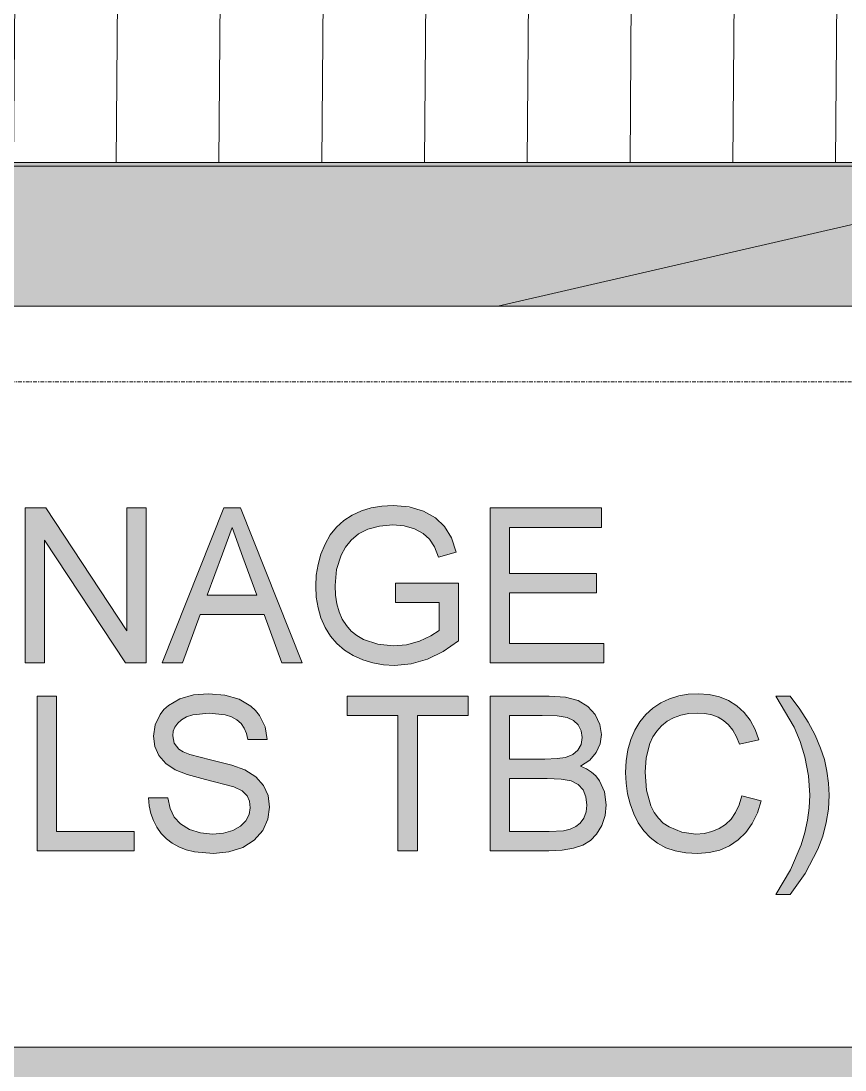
# Model space of a CAD drawing. Header units: millimetres. Extents: x -2361666 to -2009843, y -375 to 29863.
# Drawn here: x -2030785 to -2028114, y 12969 to 16370 of the extents above; entities that cross this region are included whole.
import ezdxf

# ---------------------------------------------------------------- set-up
doc = ezdxf.new("R2010")
doc.units = ezdxf.units.MM
doc.linetypes.add('AEC_Center', pattern=[24, 12, -4, 4, -4])
for name, color, linetype, lineweight in [('A-FLOR-LEVL', 51, 'Continuous', 5), ('A-GENM', 13, 'Continuous', 5), ('A-ROOF', 132, 'Continuous', 5), ('A-ROOF-PATT', 132, 'Continuous', 5)]:
    doc.layers.add(name, color=color, linetype=linetype, lineweight=lineweight)

# ---------------------------------------------------------------- blocks, each defined once
blk = doc.blocks.new('Generic Models 20 - Generic Models 13-2246191-SOUTH EAST - PART C')
at = {"layer": 'A-GENM'}
h = blk.add_hatch(color=256, dxfattribs=at)
h.paths.add_polyline_path([(-1611593.3, 8017.1), (-1611352.9, 8017.1), (-1586694.6, 13715.8), (-1586692.4, 14656.4), (-1611588.5, 8018.4)])
h.paths.add_polyline_path([(-1644324.2, 8023.4), (-1644124.1, 8028), (-1645369, 15899.9), (-1646118.1, 15899.9), (-1644325.2, 8028)])
h.paths.add_polyline_path([(-1583733.6, 15445.3), (-1579211, 15445.3), (-1577243.4, 15900), (-1582028.1, 15900), (-1583260.4, 15571.5)])
blk.add_hatch(color=256, dxfattribs=at).paths.add_polyline_path([(-1610014.9, 8017.1), (-1575484.3, 12600), (-1574561.7, 15902.2), (-1577236.5, 15901.6), (-1579211, 15445.3), (-1576690.6, 15445.3), (-1576696.1, 13042.4), (-1586696.1, 13042.4), (-1586696.1, 13715.4), (-1611352.9, 8017.1)])
for p, q in [((-1577243.4, 15900), (-1582028.1, 15900)), ((-1577236.5, 15901.6), (-1579211, 15445.3)), ((-1579211, 15445.3), (-1577243.4, 15900)), ((-1576690.6, 15445.3), (-1586690.6, 15445.3)), ((-1586696.1, 13042.4), (-1576696.1, 13042.4))]:
    blk.add_line(p, q, dxfattribs=at)

msp = doc.modelspace()

# ---------------------------------------------------------------- hatches: boundary and pattern name
at = {"layer": 'A-GENM'}
for points in [[(-2029574, 14281), (-2029520.1, 14286), (-2029467.5, 14300.9), (-2029416.4, 14325.6), (-2029366.8, 14360.1), (-2029366.8, 14547.9), (-2029570.8, 14547.9), (-2029570.8, 14485.1), (-2029429.6, 14485.1), (-2029429.6, 14394.3), (-2029467.5, 14371.5), (-2029500.2, 14357.9), (-2029539.2, 14347.5), (-2029579.1, 14343.8), (-2029628.3, 14349.2), (-2029677.1, 14366.6), (-2029696, 14377.3), (-2029714.5, 14392.3), (-2029730.3, 14410.1), (-2029743.4, 14430.7), (-2029753.8, 14454.1), (-2029762.1, 14486.6), (-2029765.6, 14508.8), (-2029766.3, 14547.9), (-2029762.1, 14591.3), (-2029747.4, 14638.7), (-2029733.6, 14664), (-2029711.3, 14690.3), (-2029691.1, 14707), (-2029660.4, 14722.7), (-2029623.4, 14732.8), (-2029570.8, 14735.4), (-2029539.2, 14732), (-2029509.5, 14723.7), (-2029480.8, 14708.6), (-2029460.5, 14690.2), (-2029444.8, 14665.2), (-2029431.9, 14632.1), (-2029374, 14648.4), (-2029390, 14694.8), (-2029412, 14731.5), (-2029441.7, 14759.8), (-2029480.8, 14781.2), (-2029539.2, 14795.6), (-2029580, 14799), (-2029623.4, 14795.7), (-2029660.4, 14788), (-2029681.5, 14781.7), (-2029715.1, 14765.7), (-2029747.4, 14742.5), (-2029762.1, 14729.1), (-2029782.3, 14703.8), (-2029803.4, 14664), (-2029812.6, 14641.8), (-2029825, 14591.3), (-2029827.9, 14573.6), (-2029829.8, 14537.6), (-2029825.1, 14485.1), (-2029822.2, 14467.3), (-2029812.6, 14434.8), (-2029799.1, 14404), (-2029781.9, 14375.9), (-2029761, 14351.3), (-2029730.3, 14326.4), (-2029696, 14307.2), (-2029677.1, 14298.8), (-2029628.3, 14286.1), (-2029610.1, 14283), (-2029579.1, 14281.3)], [(-2030379.2, 14288.9), (-2030379.2, 14791.2), (-2030442, 14791.2), (-2030442, 14393.2), (-2030704.4, 14791.2), (-2030771.6, 14791.2), (-2030771.6, 14288.9), (-2030708.8, 14288.9), (-2030708.8, 14686.9), (-2030446.4, 14288.9), (-2030442, 14288.9)], [(-2029122.7, 14288.9), (-2028895.9, 14288.9), (-2028895.9, 14351.7), (-2029202, 14351.7), (-2029202, 14516.5), (-2028919.5, 14516.5), (-2028919.5, 14579.3), (-2029202, 14579.3), (-2029202, 14728.4), (-2028903.8, 14728.4), (-2028903.8, 14791.2), (-2029264.8, 14791.2), (-2029264.8, 14288.9), (-2029202, 14288.9)], [(-2030161.2, 13671.2), (-2030111.1, 13676.1), (-2030066.2, 13690.7), (-2030028.9, 13714.2), (-2030001.5, 13745.5), (-2029984.6, 13781.9), (-2029979, 13820.6), (-2029986.8, 13865.2), (-2029998.5, 13891.6), (-2030023.5, 13919.8), (-2030068, 13945.6), (-2030101.2, 13957.2), (-2030237.5, 13991.8), (-2030259.1, 14000.5), (-2030272.9, 14009.1), (-2030287.9, 14028.5), (-2030292.9, 14052.7), (-2030287.9, 14075.7), (-2030285.8, 14081), (-2030277, 14093.4), (-2030264.7, 14104.8), (-2030248.5, 14114.2), (-2030228.1, 14121), (-2030174.8, 14126.4), (-2030122.7, 14120.9), (-2030102.1, 14114.1), (-2030085.1, 14104.5), (-2030071.6, 14092.3), (-2030061.1, 14077.5), (-2030052, 14051.7), (-2030049.6, 14040), (-2029986.8, 14040), (-2029997.1, 14088.3), (-2030011.7, 14118.6), (-2030024.5, 14134.9), (-2030039.8, 14149.1), (-2030085.1, 14173.3), (-2030127.2, 14184.9), (-2030181, 14188.8), (-2030228.1, 14184.3), (-2030270.3, 14172), (-2030307.1, 14150.9), (-2030327.7, 14129.8), (-2030333.9, 14121.9), (-2030350.2, 14087.6), (-2030355.7, 14050.8), (-2030351.3, 14017.9), (-2030338.1, 13988.4), (-2030315.9, 13962.8), (-2030284.7, 13941.7), (-2030246.3, 13926.6), (-2030094.8, 13886.7), (-2030068, 13873.7), (-2030052.2, 13858.2), (-2030044.3, 13839.5), (-2030041.7, 13819.1), (-2030045.2, 13797.5), (-2030055.7, 13776.9), (-2030073.2, 13759), (-2030098, 13745.4), (-2030128.7, 13736.8), (-2030163.6, 13733.9), (-2030203.4, 13737.7), (-2030238.9, 13749.1), (-2030268, 13766.6), (-2030288.3, 13788.8), (-2030301.4, 13816.8), (-2030308.6, 13851.7), (-2030371.4, 13851.7), (-2030367.3, 13816.8), (-2030363.9, 13801), (-2030349.9, 13766.6), (-2030344.3, 13755.8), (-2030330.2, 13735.9), (-2030313.6, 13718.7), (-2030294.7, 13704.1), (-2030273.3, 13692.3), (-2030238.9, 13680.4), (-2030222.7, 13676.4)], [(-2028591.7, 13671.2), (-2028554.3, 13673.9), (-2028519.9, 13682.1), (-2028488.6, 13695.7), (-2028460.2, 13714.8), (-2028435.4, 13739), (-2028414.7, 13768.2), (-2028393.6, 13816.7), (-2028385.8, 13841.4), (-2028448.6, 13857.6), (-2028457.1, 13828.8), (-2028468.9, 13803.8), (-2028483.8, 13782.6), (-2028501.8, 13765.1), (-2028522.6, 13751.5), (-2028557.2, 13739), (-2028570.6, 13735.9), (-2028597.9, 13733.9), (-2028642.9, 13739.7), (-2028684.6, 13756.8), (-2028706.1, 13772.5), (-2028719.3, 13785.5), (-2028732.8, 13804.3), (-2028743.5, 13825.9), (-2028757.8, 13876.1), (-2028762.5, 13934.1), (-2028757.8, 13984.3), (-2028743.5, 14034.1), (-2028735.2, 14051.7), (-2028724.6, 14068), (-2028706.1, 14087.5), (-2028691, 14099.5), (-2028670.1, 14111.3), (-2028646.7, 14119.6), (-2028620.9, 14124.7), (-2028590.3, 14126.2), (-2028554.4, 14122), (-2028546, 14120.3), (-2028525.9, 14112.7), (-2028507.9, 14102.1), (-2028492.1, 14088.2), (-2028478.2, 14070.7), (-2028466.3, 14049.6), (-2028456.4, 14024.9), (-2028393.6, 14039.9), (-2028405.6, 14073.4), (-2028421.4, 14102.9), (-2028441, 14128.5), (-2028464.6, 14150), (-2028492.1, 14167.3), (-2028530.2, 14181.3), (-2028554.4, 14186.7), (-2028590.3, 14189.1), (-2028622.6, 14187.3), (-2028670.1, 14176.3), (-2028691, 14168.3), (-2028724.6, 14150), (-2028736.8, 14142), (-2028759.5, 14121.7), (-2028779.1, 14097.8), (-2028795.5, 14070.4), (-2028812.1, 14027.4), (-2028817.8, 14007.2), (-2028823.6, 13967.5), (-2028825.3, 13934), (-2028820.4, 13876.1), (-2028818.7, 13864.5), (-2028808.5, 13825.9), (-2028799, 13799.7), (-2028784.3, 13770.3), (-2028766.7, 13744.5), (-2028743.5, 13720.6), (-2028722.3, 13704.2), (-2028695.3, 13689.7), (-2028664.5, 13679.4), (-2028630, 13673.2), (-2028597.9, 13671.5)], [(-2030418.4, 13679), (-2030418.4, 13741.8), (-2030669.6, 13741.8), (-2030669.6, 14181.3), (-2030732.4, 14181.3), (-2030732.4, 13679), (-2030669.6, 13679)], [(-2029500.2, 13679), (-2029500.2, 14118.5), (-2029335.4, 14118.5), (-2029335.4, 14181.3), (-2029727.8, 14181.3), (-2029727.8, 14118.5), (-2029563, 14118.5), (-2029563, 13679)], [(-2028291.6, 13537.7), (-2028243.2, 13606), (-2028202.6, 13685), (-2028186.6, 13727.6), (-2028175.2, 13770.9), (-2028167.7, 13826.5), (-2028166, 13859.9), (-2028170.8, 13922.2), (-2028172.8, 13937.9), (-2028184.2, 13984.4), (-2028202.6, 14034.5), (-2028211.4, 14054.9), (-2028244.6, 14114.2), (-2028260.5, 14139.2), (-2028291.6, 14181.3), (-2028338.7, 14181.3), (-2028279.6, 14080.9), (-2028256.3, 14022.6), (-2028243.2, 13976.7), (-2028232.8, 13922.2), (-2028228.8, 13859.5), (-2028232.8, 13801.8), (-2028235.7, 13779), (-2028244.6, 13737.6), (-2028260.5, 13688.6), (-2028291.6, 13616.5), (-2028338.7, 13537.7)]]:
    msp.add_hatch(color=256, dxfattribs=at).paths.add_polyline_path(points)
h = msp.add_hatch(color=256, dxfattribs=at)
h.paths.add_polyline_path([(-2029873.4, 14288.9), (-2030073.7, 14791.2), (-2030127.2, 14791.2), (-2030327.7, 14288.9), (-2030261.5, 14288.9), (-2030204.1, 14445.8), (-2029997.1, 14445.8), (-2029939.7, 14288.9)])
h.paths.add_polyline_path([(-2030020, 14508.6), (-2030181, 14508.6), (-2030100.6, 14728.3), (-2030065.4, 14632.1)])
h = msp.add_hatch(color=256, dxfattribs=at)
h.paths.add_polyline_path([(-2029122.7, 13679), (-2029030.6, 13681.2), (-2028987.2, 13690.1), (-2028961.1, 13700.1), (-2028939.4, 13713.2), (-2028919.4, 13733.6), (-2028902.8, 13761.2), (-2028891.8, 13793.7), (-2028888.1, 13828.7), (-2028893.5, 13870.8), (-2028909.7, 13906.9), (-2028921.7, 13922.2), (-2028936, 13935.1), (-2028962.9, 13950), (-2028969.9, 13954.8), (-2028941.8, 13973.3), (-2028920.6, 13998.1), (-2028908, 14026.6), (-2028903.8, 14056.8), (-2028908.8, 14089.7), (-2028923.8, 14121.1), (-2028947.7, 14147.8), (-2028979.2, 14166.5), (-2029020.4, 14177.6), (-2029073.1, 14181.3), (-2029264.8, 14181.3), (-2029264.8, 13679), (-2029202, 13679)])
h.paths.add_polyline_path([(-2029122.7, 13741.8), (-2029202, 13741.8), (-2029202, 13914.5), (-2029034.6, 13912.4), (-2029001.8, 13906.1), (-2028978.6, 13894.6), (-2028962.9, 13876.9), (-2028953.8, 13854.4), (-2028950.8, 13828.1), (-2028953.8, 13804.4), (-2028961.1, 13785.8), (-2028972.7, 13769.7), (-2028987.2, 13757.9), (-2029005, 13749.7), (-2029026.6, 13744.2), (-2029074.6, 13741.8)])
h.paths.add_polyline_path([(-2029087.3, 13977.2), (-2029202, 13977.2), (-2029202, 14118.5), (-2029047.3, 14116.9), (-2029015.3, 14111.9), (-2028994.5, 14102.6), (-2028979.2, 14087.7), (-2028969.7, 14068.7), (-2028966.5, 14046.8), (-2028971.6, 14021.3), (-2028980.1, 14005.9), (-2029001.8, 13990), (-2029020.4, 13982.6), (-2029047.2, 13978.6), (-2029079.4, 13977.5)])
at = {"layer": 'A-ROOF'}
msp.add_hatch(color=256, dxfattribs=at).paths.add_polyline_path([(-2027271.6, 15900), (-2027264.7, 15901.6), (-2025015.9, 15903.1), (-2025010.5, 15904.7), (-2024704.7, 15902.2), (-2024704.7, 15911.6), (-2115596.4, 15911.6), (-2115596.4, 15908.7), (-2115295.8, 15911), (-2115279.9, 15900), (-2027646.3, 15900)])
at = {"layer": 'A-ROOF-PATT'}
h = msp.add_hatch(dxfattribs=at)
h.set_pattern_fill('FP_267', color=256, style=0, pattern_type=2)
h.set_pattern_definition([(89.546, (-884715.93, -373755.56), (-332.99944, 0.00159), [])])
h.paths.add_polyline_path([(-2073281.3, 15911.6), (-2024704.7, 15911.6), (-2023744.4, 17621.6), (-2115706, 17618.8), (-2115706, 15911.6), (-2074114.4, 15911.6)])
h.paths.add_polyline_path([(-2046054, 16852.1), (-2046030.6, 16853.7), (-2046030.6, 16918.6), (-2046054, 16918.6)])
h.paths.add_polyline_path([(-2057509.2, 16852.1), (-2057485.8, 16853.7), (-2057485.8, 16918.6), (-2057509.2, 16918.6)])
h.paths.add_polyline_path([(-2080419.6, 16852.1), (-2080396.2, 16853.7), (-2080396.2, 16918.6), (-2080419.6, 16918.6)])
h.paths.add_polyline_path([(-2086147.2, 16852.1), (-2086123.8, 16853.7), (-2086123.8, 16918.6), (-2086147.2, 16918.6)])
h.paths.add_polyline_path([(-2091874.8, 16852.1), (-2091851.4, 16853.7), (-2091851.4, 16918.6), (-2091874.8, 16918.6)])
h.paths.add_polyline_path([(-2097602.4, 16852.1), (-2097579, 16853.7), (-2097579, 16918.6), (-2097602.4, 16918.6)])
h.paths.add_polyline_path([(-2113863.5, 16911.7), (-2113853.3, 16912.9), (-2113858.8, 16912)])
h.paths.add_polyline_path([(-2113241.8, 16913.7), (-2113232, 16915), (-2113236.4, 16914.1)])
h.paths.add_polyline_path([(-2112887.2, 16915), (-2112877, 16916.1), (-2112882.6, 16915.3)])
h.paths.add_polyline_path([(-2033724.6, 16925.2), (-2033714.4, 16926.4), (-2033721.4, 16925.4)])
h.paths.add_polyline_path([(-2033102.9, 16923.1), (-2033093.2, 16924.3), (-2033098.7, 16923.4)])
h.paths.add_polyline_path([(-2032748.4, 16922), (-2032738.2, 16923.1), (-2032745.1, 16922.2)])
h.paths.add_polyline_path([(-2028868, 16918), (-2028859, 16909.6), (-2028860.6, 16907.4), (-2028860.6, 16905.1), (-2028855.3, 16903.9), (-2028855.3, 16903.1), (-2028865.7, 16902.9), (-2028853.3, 16898.7), (-2028848.8, 16902.2), (-2028847.8, 16906), (-2028848.8, 16919.9), (-2028853.3, 16913.4), (-2028855.3, 16913.4), (-2028857.2, 16913.2), (-2028859.5, 16913.2), (-2028860.6, 16911.2), (-2028864.6, 16914.9)])
h.paths.add_polyline_path([(-2028531.7, 16597.6), (-2028531.9, 16778.1), (-2028661.9, 16778.1), (-2028661.9, 16781.1), (-2028793.8, 16781.1), (-2028793.8, 16778.1), (-2028822, 16778.1), (-2028822, 16781.1), (-2028953.9, 16781.1), (-2028953.9, 16778.1), (-2029083.9, 16778.1), (-2029083.7, 16851.9), (-2028872.8, 16854.1), (-2028872.8, 16903), (-2029155.5, 16903.2), (-2029155.5, 16904.2), (-2029205.4, 16903.6), (-2029276.8, 16903.8), (-2034472, 16918.7), (-2034472, 16918.6), (-2034495.4, 16918.6), (-2034500.8, 16902.5), (-2034502.6, 16886.6), (-2034500.8, 16870.8), (-2034495.4, 16852.1), (-2034452.4, 16852.1), (-2034454.1, 16832.7), (-2034618.4, 16834.7), (-2034618.2, 16852.1), (-2034575.4, 16853.7), (-2034570, 16870.8), (-2034568.1, 16886.6), (-2034570, 16902.5), (-2034575.4, 16918.6), (-2034605.4, 16919.9), (-2034605.4, 16921.1), (-2040199.6, 16919.9), (-2040199.6, 16918.6), (-2040223, 16918.6), (-2040228.4, 16902.5), (-2040230.2, 16886.6), (-2040228.4, 16870.8), (-2040223, 16852.1), (-2040180, 16852.1), (-2040181.7, 16832.7), (-2040346, 16834.7), (-2040345.8, 16852.1), (-2040303, 16853.7), (-2040297.6, 16870.8), (-2040295.7, 16886.6), (-2040297.6, 16902.5), (-2040303, 16918.6), (-2040326.4, 16918.6), (-2040326.4, 16919.9), (-2045927.2, 16918.7), (-2045927.2, 16918.6), (-2045950.6, 16918.6), (-2045956, 16902.5), (-2045957.8, 16886.6), (-2045956, 16870.8), (-2045950.6, 16852.1), (-2045907.6, 16852.1), (-2045909.3, 16832.7), (-2046073.6, 16834.7), (-2046073.4, 16852.1), (-2046054, 16852.1), (-2046054, 16919.9), (-2051654.8, 16918.7), (-2051654.8, 16918.6), (-2051678.2, 16918.6), (-2051683.6, 16902.5), (-2051685.4, 16886.6), (-2051683.6, 16870.8), (-2051678.2, 16852.1), (-2051635.2, 16852.1), (-2051636.9, 16832.7), (-2051801.2, 16834.7), (-2051801, 16852.1), (-2051758.2, 16853.7), (-2051752.8, 16870.8), (-2051750.9, 16886.6), (-2051752.8, 16902.5), (-2051758.2, 16918.6), (-2051788.2, 16919.9), (-2051788.2, 16921.1), (-2057382.4, 16919.9), (-2057382.4, 16918.6), (-2057405.8, 16918.6), (-2057411.2, 16902.5), (-2057413, 16886.6), (-2057411.2, 16870.8), (-2057405.8, 16852.1), (-2057362.8, 16852.1), (-2057364.5, 16832.7), (-2057528.8, 16834.7), (-2057528.6, 16852.1), (-2057509.2, 16852.1), (-2057509.2, 16919.9), (-2063133.4, 16918.6), (-2063138.8, 16902.5), (-2063140.6, 16886.6), (-2063138.8, 16870.8), (-2063133.4, 16852.1), (-2063090.4, 16852.1), (-2063092.1, 16832.7), (-2063256.4, 16834.7), (-2063256.2, 16852.1), (-2063213.4, 16853.7), (-2063208, 16870.8), (-2063206.1, 16886.6), (-2063208, 16902.5), (-2063213.4, 16918.6), (-2063236.8, 16918.6), (-2063236.8, 16919.9), (-2068837.6, 16918.7), (-2068837.6, 16918.6), (-2068861, 16918.6), (-2068866.4, 16902.5), (-2068868.2, 16886.6), (-2068866.4, 16870.8), (-2068861, 16852.1), (-2068818, 16852.1), (-2068819.7, 16832.7), (-2068984, 16834.7), (-2068983.8, 16852.1), (-2068941, 16853.7), (-2068941, 16918.6), (-2068971, 16919.9), (-2068971, 16921.1), (-2074565.2, 16919.9), (-2074565.2, 16918.6), (-2074588.6, 16918.6), (-2074594, 16902.5), (-2074595.8, 16886.6), (-2074594, 16870.8), (-2074588.6, 16852.1), (-2074545.6, 16852.1), (-2074547.3, 16832.7), (-2074711.6, 16834.7), (-2074711.4, 16852.1), (-2074668.6, 16853.7), (-2074663.2, 16870.8), (-2074661.3, 16886.6), (-2074663.2, 16902.5), (-2074668.6, 16918.6), (-2074698.6, 16919.9), (-2074698.6, 16921.1), (-2080292.8, 16919.9), (-2080292.8, 16918.6), (-2080316.2, 16918.6), (-2080321.6, 16902.5), (-2080323.4, 16886.6), (-2080321.6, 16870.8), (-2080316.2, 16852.1), (-2080273.2, 16852.1), (-2080274.9, 16832.7), (-2080439.2, 16834.7), (-2080439, 16852.1), (-2080419.6, 16852.1), (-2080419.6, 16919.9), (-2086043.8, 16918.6), (-2086049.2, 16902.5), (-2086051, 16886.6), (-2086049.2, 16870.8), (-2086043.8, 16852.1), (-2086000.8, 16852.1), (-2086002.5, 16832.7), (-2086166.8, 16834.7), (-2086166.6, 16852.1), (-2086147.2, 16852.1), (-2086147.2, 16919.9), (-2091748, 16918.7), (-2091748, 16918.6), (-2091771.4, 16918.6), (-2091776.8, 16902.5), (-2091778.6, 16886.6), (-2091776.8, 16870.8), (-2091771.4, 16852.1), (-2091728.4, 16852.1), (-2091730.1, 16832.7), (-2091894.3, 16834.7), (-2091894.2, 16852.1), (-2091874.8, 16852.1), (-2091874.8, 16919.9), (-2097499, 16918.6), (-2097504.4, 16902.5), (-2097506.2, 16886.6), (-2097504.4, 16870.8), (-2097499, 16852.1), (-2097456, 16852.1), (-2097457.7, 16832.7), (-2097621.9, 16834.7), (-2097621.8, 16852.1), (-2097602.4, 16852.1), (-2097602.4, 16919.9), (-2103203.2, 16918.7), (-2103203.2, 16918.6), (-2103226.6, 16918.6), (-2103232, 16902.5), (-2103233.8, 16886.6), (-2103232, 16870.8), (-2103226.6, 16852.1), (-2103183.6, 16852.1), (-2103185.3, 16832.7), (-2103349.5, 16834.7), (-2103349.4, 16852.1), (-2103306.6, 16853.7), (-2103306.6, 16918.6), (-2103336.6, 16919.9), (-2103336.6, 16921.1), (-2108930.8, 16919.9), (-2108930.8, 16918.6), (-2108954.2, 16918.6), (-2108959.6, 16902.5), (-2108961.4, 16886.6), (-2108959.6, 16870.8), (-2108954.2, 16852.1), (-2108911.2, 16852.1), (-2108912.9, 16832.7), (-2109077.1, 16834.7), (-2109077, 16852.1), (-2109034.2, 16853.7), (-2109028.8, 16870.8), (-2109026.9, 16886.6), (-2109028.8, 16902.5), (-2109034.2, 16918.6), (-2109064.2, 16919.9), (-2109064.2, 16921), (-2109227.1, 16920.5), (-2109349.2, 16920.4), (-2109415.7, 16919.9), (-2114656.8, 16899.5), (-2114654.9, 16851.9), (-2114445.7, 16851.9), (-2114445.9, 16778.1), (-2114575.9, 16778.1), (-2114575.9, 16781.1), (-2114707.8, 16781.1), (-2114707.8, 16778.1), (-2114736, 16778.1), (-2114736, 16781.1), (-2114867.9, 16781.1), (-2114867.9, 16778.1), (-2114997.9, 16778.1), (-2114997.7, 16851.9), (-2114786.8, 16854.1), (-2114786.8, 16859.8), (-2114776.9, 16875.9), (-2114681.9, 16922.1), (-2114680.8, 16902.2), (-2114676.2, 16898.7), (-2114670.5, 16899.5), (-2114664.6, 16904), (-2114674.3, 16906.9), (-2114674.3, 16908.7), (-2114667, 16910.7), (-2114661.6, 16918), (-2114656.3, 16910.2), (-2114629.9, 16910), (-2114596.6, 16909.9), (-2114491.1, 16910), (-2114408, 16910.8), (-2114282.9, 16910), (-2110756.4, 16923.2), (-2110737.9, 16923.3), (-2109057.6, 16930.3), (-2109057.6, 16931.6), (-2108995.2, 16931.6), (-2108995.2, 16931.6), (-2108924.2, 16931.6), (-2108924.2, 16929.1), (-2103330, 16930.3), (-2103330, 16931.6), (-2103196.6, 16931.6), (-2103196.6, 16929.1), (-2097609, 16929.1), (-2097609, 16930.3), (-2097475.6, 16931.6), (-2097475.6, 16930.3), (-2091874.8, 16930.3), (-2091874.8, 16931.6), (-2091741.4, 16931.6), (-2091741.4, 16929.1), (-2086147.2, 16930.3), (-2086147.2, 16931.6), (-2086020.4, 16931.6), (-2086020.4, 16930.3), (-2086013.8, 16930.3), (-2086013.8, 16929.1), (-2080419.6, 16930.3), (-2080419.6, 16931.6), (-2080292.8, 16931.6), (-2080292.8, 16930.3), (-2080286.2, 16930.3), (-2080286.2, 16929.1), (-2074692, 16930.3), (-2074692, 16931.6), (-2074558.6, 16931.6), (-2074558.6, 16929.1), (-2068971, 16929.1), (-2068971, 16930.3), (-2068964.4, 16930.3), (-2068964.4, 16931.6), (-2068837.6, 16931.6), (-2068837.6, 16930.3), (-2068831, 16930.3), (-2068831, 16929.1), (-2063236.8, 16930.3), (-2063236.8, 16931.6), (-2063110, 16931.6), (-2063110, 16930.3), (-2063103.4, 16930.3), (-2063103.4, 16929.1), (-2057509.2, 16930.3), (-2057509.2, 16931.6), (-2057382.4, 16931.6), (-2057382.4, 16930.3), (-2051788.2, 16929.1), (-2051788.2, 16930.3), (-2051781.6, 16930.3), (-2051781.6, 16931.6), (-2051648.2, 16930.3), (-2051648.2, 16929.1), (-2046060.6, 16929.1), (-2046060.6, 16930.3), (-2046054, 16930.3), (-2046054, 16931.6), (-2045920.6, 16930.3), (-2045920.6, 16929.1), (-2040326.4, 16930.3), (-2040326.4, 16931.6), (-2040199.6, 16931.6), (-2040199.6, 16930.3), (-2040193, 16930.3), (-2040193, 16929.1), (-2034598.8, 16930.3), (-2034598.8, 16931.6), (-2034465.4, 16931.6), (-2034465.4, 16928.5), (-2034348.4, 16927.9), (-2034269.1, 16927.9), (-2034144, 16926.3), (-2030610.3, 16915.2), (-2030599.1, 16916), (-2028872.2, 16910.3), (-2028868, 16918), (-2028859, 16922.9), (-2028850, 16922.4), (-2028846.7, 16921.6), (-2028752.6, 16875.9), (-2028752.6, 16875.5), (-2028749.3, 16873.4), (-2028742.8, 16854.9), (-2028742.8, 16851.9), (-2028531.7, 16851.9), (-2028531.7, 16800.4)])
h.paths.add_polyline_path([(-2097394.1, 16597.6), (-2097394.1, 16779.9), (-2097444.1, 16779.9), (-2097444.8, 16785.6), (-2097455.2, 16834), (-2097455.1, 16851.4), (-2097441.6, 16802.3), (-2097416.9, 16803.5), (-2097417, 16804.9), (-2097408.9, 16804.5), (-2097400.9, 16804.5), (-2097400.8, 16802.1), (-2097393.9, 16799.4), (-2097394.1, 16782.9)])
h.paths.add_polyline_path([(-2057300.9, 16597.6), (-2057300.9, 16779.9), (-2057350.9, 16779.9), (-2057351.6, 16785.6), (-2057362, 16834), (-2057361.9, 16851.4), (-2057348.4, 16802.3), (-2057323.7, 16803.5), (-2057323.8, 16804.9), (-2057315.7, 16804.5), (-2057307.7, 16804.5), (-2057307.6, 16802.1), (-2057300.7, 16799.4), (-2057300.9, 16782.9)])
h.paths.add_polyline_path([(-2108849.2, 16597.6), (-2108849.2, 16779.9), (-2108899.2, 16779.9), (-2108900, 16785.6), (-2108910.4, 16834), (-2108910.3, 16851.4), (-2108896.8, 16802.3), (-2108872.1, 16803.5), (-2108872.2, 16804.9), (-2108864.1, 16804.5), (-2108856.1, 16804.5), (-2108856, 16802.1), (-2108849.1, 16799.4), (-2108849.2, 16782.9)])
h.paths.add_polyline_path([(-2085938.9, 16597.6), (-2085938.9, 16779.9), (-2085988.9, 16779.9), (-2085989.6, 16785.6), (-2086000, 16834), (-2085999.9, 16851.4), (-2085986.4, 16802.3), (-2085961.7, 16803.5), (-2085961.8, 16804.9), (-2085953.7, 16804.5), (-2085945.7, 16804.5), (-2085945.6, 16802.1), (-2085938.7, 16799.4), (-2085938.9, 16782.9)])
h.paths.add_polyline_path([(-2063028.5, 16597.6), (-2063028.5, 16779.9), (-2063078.5, 16779.9), (-2063079.2, 16785.6), (-2063089.6, 16834), (-2063089.5, 16851.4), (-2063074.8, 16802.3), (-2063051.3, 16803.5), (-2063051.4, 16804.9), (-2063043.3, 16804.5), (-2063035.3, 16804.5), (-2063035.2, 16802.1), (-2063028.3, 16799.4), (-2063028.5, 16782.9)])
h.paths.add_polyline_path([(-2034390.5, 16597.6), (-2034390.5, 16779.9), (-2034440.5, 16779.9), (-2034441.2, 16785.6), (-2034451.6, 16834), (-2034451.5, 16851.4), (-2034438, 16802.3), (-2034413.3, 16803.5), (-2034413.4, 16804.9), (-2034405.3, 16804.5), (-2034397.3, 16804.5), (-2034397.2, 16802.1), (-2034390.3, 16799.4), (-2034390.5, 16782.9)])
h.paths.add_polyline_path([(-2034665.3, 16803.4), (-2034665.3, 16802.3), (-2034659.4, 16802.3)])
h.paths.add_polyline_path([(-2034680.5, 16779.9), (-2034680.3, 16801.5), (-2034673.2, 16802.3), (-2034673.1, 16804.9), (-2034632.7, 16801.5), (-2034630.3, 16808.3), (-2034619.2, 16851.4), (-2034619.4, 16825.7), (-2034630.5, 16779.9)])
h.paths.add_polyline_path([(-2040162.3, 16779.9), (-2040168.1, 16779.9), (-2040168.8, 16785.6), (-2040179.2, 16834), (-2040179.1, 16851.4), (-2040165.6, 16802.3), (-2040140.9, 16803.5), (-2040141, 16804.9), (-2040132.9, 16804.5), (-2040124.9, 16804.5), (-2040124.8, 16802.1), (-2040117.9, 16799.4), (-2040118.1, 16779.9)])
h.paths.add_polyline_path([(-2040392.9, 16803.4), (-2040392.9, 16802.3), (-2040387, 16802.3)])
h.paths.add_polyline_path([(-2040358.1, 16779.9), (-2040408.1, 16779.9), (-2040407.9, 16801.5), (-2040400.8, 16802.3), (-2040400.7, 16804.9), (-2040360.3, 16801.5), (-2040357.9, 16808.3), (-2040346.8, 16851.4), (-2040347, 16825.7), (-2040358.1, 16782.9)])
h.paths.add_polyline_path([(-2045845.7, 16779.9), (-2045895.7, 16779.9), (-2045896.4, 16785.6), (-2045906.8, 16834), (-2045906.7, 16851.4), (-2045893.2, 16802.3), (-2045868.5, 16803.5), (-2045868.6, 16804.9), (-2045860.5, 16804.5), (-2045852.5, 16804.5), (-2045852.4, 16802.1), (-2045845.5, 16799.4), (-2045845.7, 16782.9)])
h.paths.add_polyline_path([(-2046120.5, 16803.4), (-2046120.5, 16802.3), (-2046114.6, 16802.3)])
h.paths.add_polyline_path([(-2046135.7, 16779.9), (-2046135.5, 16801.5), (-2046128.4, 16802.3), (-2046128.3, 16804.9), (-2046087.9, 16801.5), (-2046085.5, 16808.3), (-2046074.4, 16851.4), (-2046074.6, 16825.7), (-2046085.7, 16779.9)])
h.paths.add_polyline_path([(-2051848.1, 16803.4), (-2051848.1, 16802.3), (-2051842.2, 16802.3)])
h.paths.add_polyline_path([(-2051826.8, 16779.9), (-2051863.3, 16779.9), (-2051863.1, 16801.5), (-2051856, 16802.3), (-2051855.9, 16804.9), (-2051815.5, 16801.5), (-2051813.1, 16808.3), (-2051802, 16851.4), (-2051802.2, 16825.7), (-2051813.3, 16779.9)])
h.paths.add_polyline_path([(-2051573.3, 16779.9), (-2051623.3, 16779.9), (-2051624, 16785.6), (-2051634.4, 16834), (-2051634.3, 16851.4), (-2051620.8, 16802.3), (-2051596.1, 16803.5), (-2051596.2, 16804.9), (-2051588.1, 16804.5), (-2051580.1, 16804.5), (-2051580, 16802.1), (-2051573.1, 16799.4), (-2051573.3, 16782.9)])
h.paths.add_polyline_path([(-2057575.7, 16803.4), (-2057575.7, 16802.3), (-2057569.8, 16802.3)])
h.paths.add_polyline_path([(-2057590.9, 16779.9), (-2057590.7, 16801.5), (-2057583.6, 16802.3), (-2057583.5, 16804.9), (-2057543.1, 16801.5), (-2057540.7, 16808.3), (-2057529.6, 16851.4), (-2057529.8, 16825.7), (-2057540.9, 16779.9)])
h.paths.add_polyline_path([(-2063303.3, 16803.4), (-2063303.3, 16802.3), (-2063297.4, 16802.3)])
h.paths.add_polyline_path([(-2063318.5, 16779.9), (-2063318.3, 16801.5), (-2063311.2, 16802.3), (-2063311.1, 16804.9), (-2063270.7, 16801.5), (-2063268.3, 16808.3), (-2063257.2, 16851.4), (-2063257.4, 16825.7), (-2063268.5, 16779.9), (-2063283.1, 16779.9)])
h.paths.add_polyline_path([(-2068756.1, 16779.9), (-2068806.1, 16779.9), (-2068806.8, 16785.6), (-2068817.2, 16834), (-2068817.1, 16851.4), (-2068803.6, 16802.3), (-2068778.9, 16803.5), (-2068779, 16804.9), (-2068770.9, 16804.5), (-2068762.9, 16804.5), (-2068762.8, 16802.1), (-2068755.9, 16799.4), (-2068756.1, 16782.9)])
h.paths.add_polyline_path([(-2069030.9, 16803.4), (-2069030.9, 16802.3), (-2069025, 16802.3)])
h.paths.add_polyline_path([(-2068996.1, 16779.9), (-2069046.1, 16779.9), (-2069045.9, 16801.5), (-2069038.8, 16802.3), (-2069038.7, 16804.9), (-2068998.3, 16801.5), (-2068995.9, 16808.3), (-2068984.8, 16851.4), (-2068985, 16825.7), (-2068996.1, 16782.9)])
h.paths.add_polyline_path([(-2074533.7, 16779.9), (-2074534.4, 16785.6), (-2074544.8, 16834), (-2074544.7, 16851.4), (-2074531, 16802.3), (-2074506.5, 16803.5), (-2074506.6, 16804.9), (-2074498.5, 16804.5), (-2074490.5, 16804.5), (-2074490.4, 16802.1), (-2074483.5, 16799.4), (-2074483.7, 16779.9), (-2074531, 16779.9)])
h.paths.add_polyline_path([(-2074758.5, 16803.4), (-2074758.5, 16802.3), (-2074752.6, 16802.3)])
h.paths.add_polyline_path([(-2074739.3, 16779.9), (-2074773.7, 16779.9), (-2074773.5, 16801.5), (-2074766.4, 16802.3), (-2074766.3, 16804.9), (-2074725.9, 16801.5), (-2074723.5, 16808.3), (-2074712.4, 16851.4), (-2074712.6, 16825.7), (-2074723.7, 16779.9)])
h.paths.add_polyline_path([(-2080211.3, 16779.9), (-2080261.3, 16779.9), (-2080262, 16785.6), (-2080272.4, 16834), (-2080272.3, 16851.4), (-2080258.8, 16802.3), (-2080234.1, 16803.5), (-2080234.2, 16804.9), (-2080226.1, 16804.5), (-2080218.1, 16804.5), (-2080218, 16802.1), (-2080211.1, 16799.4), (-2080211.3, 16782.9)])
h.paths.add_polyline_path([(-2080486.1, 16803.4), (-2080486.1, 16802.3), (-2080480.2, 16802.3)])
h.paths.add_polyline_path([(-2080451.3, 16779.9), (-2080501.3, 16779.9), (-2080501.1, 16801.5), (-2080494, 16802.3), (-2080493.9, 16804.9), (-2080453.5, 16801.5), (-2080451.1, 16808.3), (-2080440, 16851.4), (-2080440.2, 16825.7), (-2080451.3, 16782.9)])
h.paths.add_polyline_path([(-2086213.7, 16803.4), (-2086213.7, 16802.3), (-2086207.8, 16802.3)])
h.paths.add_polyline_path([(-2086178.9, 16779.9), (-2086228.9, 16779.9), (-2086228.7, 16801.5), (-2086221.6, 16802.3), (-2086221.5, 16804.9), (-2086181, 16801.5), (-2086178.7, 16808.3), (-2086167.6, 16851.4), (-2086167.8, 16825.7), (-2086178.9, 16782.9)])
h.paths.add_polyline_path([(-2091666.5, 16779.9), (-2091716.5, 16779.9), (-2091717.2, 16785.6), (-2091727.6, 16834), (-2091727.5, 16851.4), (-2091714, 16802.3), (-2091689.3, 16803.5), (-2091689.4, 16804.9), (-2091681.3, 16804.5), (-2091673.3, 16804.5), (-2091673.2, 16802.1), (-2091666.3, 16799.4), (-2091666.5, 16782.9)])
h.paths.add_polyline_path([(-2091941.3, 16803.4), (-2091941.3, 16802.3), (-2091935.4, 16802.3)])
h.paths.add_polyline_path([(-2091906.5, 16779.9), (-2091956.5, 16779.9), (-2091956.3, 16801.5), (-2091949.2, 16802.3), (-2091949.1, 16804.9), (-2091908.6, 16801.5), (-2091906.3, 16808.3), (-2091895.2, 16851.4), (-2091895.4, 16825.7), (-2091906.5, 16782.9)])
h.paths.add_polyline_path([(-2097668.9, 16803.4), (-2097668.9, 16802.3), (-2097663, 16802.3)])
h.paths.add_polyline_path([(-2097634.1, 16779.9), (-2097684.1, 16779.9), (-2097683.9, 16801.5), (-2097676.8, 16802.3), (-2097676.7, 16804.9), (-2097636.2, 16801.5), (-2097633.9, 16808.3), (-2097622.8, 16851.4), (-2097623, 16825.7), (-2097634.1, 16782.9)])
h.paths.add_polyline_path([(-2103171.7, 16779.9), (-2103172.4, 16785.6), (-2103182.8, 16834), (-2103182.7, 16851.4), (-2103169.2, 16802.3), (-2103144.5, 16803.5), (-2103144.6, 16804.9), (-2103136.5, 16804.5), (-2103128.5, 16804.5), (-2103128.4, 16802.1), (-2103121.5, 16799.4), (-2103121.7, 16779.9)])
h.paths.add_polyline_path([(-2103396.5, 16803.4), (-2103396.5, 16802.3), (-2103390.6, 16802.3)])
h.paths.add_polyline_path([(-2103411.7, 16779.9), (-2103411.5, 16801.5), (-2103404.4, 16802.3), (-2103404.3, 16804.9), (-2103363.8, 16801.5), (-2103361.5, 16808.3), (-2103350.4, 16851.4), (-2103350.6, 16825.7), (-2103361.7, 16779.9)])
h.paths.add_polyline_path([(-2109124.1, 16803.4), (-2109124.1, 16802.3), (-2109118.2, 16802.3)])
h.paths.add_polyline_path([(-2109108, 16779.9), (-2109139.2, 16779.9), (-2109139.1, 16801.5), (-2109132, 16802.3), (-2109131.9, 16804.9), (-2109091.4, 16801.5), (-2109089.1, 16808.3), (-2109078, 16851.4), (-2109078.2, 16825.7), (-2109089.2, 16779.9)])
h.paths.add_polyline_path([(-2046030.6, 16853.7), (-2046025.2, 16870.8), (-2046023.3, 16886.6), (-2046025.2, 16902.5), (-2046030.6, 16918.6), (-2046030.6, 16902.5)])
h.paths.add_polyline_path([(-2057485.8, 16853.7), (-2057480.4, 16870.8), (-2057478.5, 16886.6), (-2057480.4, 16902.5), (-2057485.8, 16918.6), (-2057485.8, 16902.5)])
h.paths.add_polyline_path([(-2068941, 16853.7), (-2068935.6, 16870.8), (-2068933.7, 16886.6), (-2068935.6, 16902.5), (-2068941, 16918.6), (-2068941, 16902.5)])
h.paths.add_polyline_path([(-2080396.2, 16853.7), (-2080390.8, 16870.8), (-2080388.9, 16886.6), (-2080390.8, 16902.5), (-2080396.2, 16918.6), (-2080396.2, 16902.5)])
h.paths.add_polyline_path([(-2086123.8, 16853.7), (-2086118.4, 16870.8), (-2086116.5, 16886.6), (-2086118.4, 16902.5), (-2086123.8, 16918.6), (-2086123.8, 16902.5)])
h.paths.add_polyline_path([(-2091851.4, 16853.7), (-2091846, 16870.8), (-2091844.1, 16886.6), (-2091846, 16902.5), (-2091851.4, 16918.6), (-2091851.4, 16902.5)])
h.paths.add_polyline_path([(-2097579, 16853.7), (-2097573.6, 16870.8), (-2097571.7, 16886.6), (-2097573.6, 16902.5), (-2097579, 16918.6), (-2097579, 16902.5)])
h.paths.add_polyline_path([(-2103306.6, 16853.7), (-2103301.2, 16870.8), (-2103299.3, 16886.6), (-2103301.2, 16902.5), (-2103306.6, 16918.6), (-2103306.6, 16902.5)])
h.paths.add_polyline_path([(-2028872.8, 16905.5), (-2028874.7, 16905.8), (-2028874.7, 16905.6)])
h.paths.add_polyline_path([(-2114669, 16911.2), (-2114665, 16920.7), (-2114661.6, 16918), (-2114667.8, 16912.3)])
h.paths.add_polyline_path([(-2114669, 16922.6), (-2114672.3, 16913.4), (-2114673.3, 16923.4), (-2114670.5, 16922.9)])
h.paths.add_polyline_path([(-2114670.5, 16912.4), (-2114669, 16922.6), (-2114665, 16920.7), (-2114670, 16913.2)])
h.paths.add_polyline_path([(-2114676.2, 16913.2), (-2114680.8, 16922), (-2114677.7, 16923), (-2114676.2, 16913.4)])
h.paths.add_polyline_path([(-2114674.3, 16913.4), (-2114676.2, 16923.2), (-2114673.3, 16923.4)])

# ---------------------------------------------------------------- linework, layer by layer
at = {"layer": 'A-FLOR-LEVL', "linetype": 'AEC_Center'}
msp.add_line((-2127297.6, 15200), (-2009843.2, 15200), dxfattribs=at)
at = {"layer": 'A-GENM'}
for p, q in [((-2029579.1, 14799), (-2029615.4, 14797.1)), ((-2029527.3, 14794.6), (-2029579.1, 14799)), ((-2030704.4, 14791.2), (-2030771.6, 14791.2)), ((-2030771.6, 14791.2), (-2030771.6, 14288.9)), ((-2030442, 14393.2), (-2030704.4, 14791.2)), ((-2030379.2, 14791.2), (-2030442, 14791.2)), ((-2030442, 14791.2), (-2030442, 14393.2)), ((-2030379.2, 14288.9), (-2030379.2, 14791.2)), ((-2030127.2, 14791.2), (-2030327.7, 14288.9)), ((-2030073.7, 14791.2), (-2030127.2, 14791.2)), ((-2029873.4, 14288.9), (-2030073.7, 14791.2)), ((-2029711.3, 14768.2), (-2029738.3, 14750.8)), ((-2029681.5, 14781.7), (-2029711.3, 14768.2)), ((-2029649.5, 14791.3), (-2029681.5, 14781.7)), ((-2029615.4, 14797.1), (-2029649.5, 14791.3)), ((-2029480.8, 14781.2), (-2029527.3, 14794.6)), ((-2029441.7, 14759.8), (-2029480.8, 14781.2)), ((-2028903.8, 14791.2), (-2029264.8, 14791.2)), ((-2029264.8, 14791.2), (-2029264.8, 14288.9)), ((-2028903.8, 14728.4), (-2028903.8, 14791.2)), ((-2029761.9, 14729.3), (-2029782.3, 14703.8)), ((-2029738.3, 14750.8), (-2029761.9, 14729.3)), ((-2029660.4, 14722.7), (-2029623.4, 14732.8)), ((-2029623.4, 14732.8), (-2029580, 14736.2)), ((-2029580, 14736.2), (-2029543, 14733.1)), ((-2029543, 14733.1), (-2029509.5, 14723.7)), ((-2029412, 14731.5), (-2029441.7, 14759.8)), ((-2029390, 14694.8), (-2029412, 14731.5)), ((-2030131.9, 14642.9), (-2030100.6, 14728.4)), ((-2030100.6, 14728.4), (-2030065.4, 14632.1)), ((-2029782.3, 14703.8), (-2029799.2, 14674.1)), ((-2029715.1, 14687.1), (-2029691.1, 14707)), ((-2029691.1, 14707), (-2029660.4, 14722.7)), ((-2029509.5, 14723.7), (-2029481.3, 14709)), ((-2029481.3, 14709), (-2029460.5, 14690.2)), ((-2029202, 14579.3), (-2029202, 14728.4)), ((-2029202, 14728.4), (-2028903.8, 14728.4)), ((-2030708.8, 14288.9), (-2030708.8, 14686.9)), ((-2030708.8, 14686.9), (-2030446.4, 14288.9)), ((-2029799.2, 14674.1), (-2029812.6, 14641.8)), ((-2029747.4, 14638.7), (-2029733.6, 14664)), ((-2029733.6, 14664), (-2029715.1, 14687.1)), ((-2029460.5, 14690.2), (-2029444.8, 14665.2)), ((-2029444.8, 14665.2), (-2029431.9, 14632.1)), ((-2029374, 14648.4), (-2029390, 14694.8)), ((-2030181, 14508.6), (-2030131.9, 14642.9)), ((-2030065.4, 14632.1), (-2030020, 14508.6)), ((-2029812.6, 14641.8), (-2029822.2, 14608.3)), ((-2029762.1, 14591.3), (-2029747.4, 14638.7)), ((-2029431.9, 14632.1), (-2029374, 14648.4)), ((-2029822.2, 14608.3), (-2029827.9, 14573.6)), ((-2029827.9, 14573.6), (-2029829.8, 14537.6)), ((-2029767.1, 14540.1), (-2029762.1, 14591.3)), ((-2028919.5, 14579.3), (-2029202, 14579.3)), ((-2028919.5, 14516.5), (-2028919.5, 14579.3)), ((-2029829.8, 14537.6), (-2029827.9, 14501.6)), ((-2029765.6, 14508.8), (-2029767.1, 14540.1)), ((-2029366.8, 14547.9), (-2029570.8, 14547.9)), ((-2029570.8, 14547.9), (-2029570.8, 14485.1)), ((-2029366.8, 14360.1), (-2029366.8, 14547.9)), ((-2030020, 14508.6), (-2030181, 14508.6)), ((-2029827.9, 14501.6), (-2029822.2, 14467.3)), ((-2029761.2, 14480.1), (-2029765.6, 14508.8)), ((-2029202, 14351.7), (-2029202, 14516.5)), ((-2029202, 14516.5), (-2028919.5, 14516.5)), ((-2029822.2, 14467.3), (-2029812.6, 14434.8)), ((-2029753.8, 14454.1), (-2029761.2, 14480.1)), ((-2029570.8, 14485.1), (-2029429.6, 14485.1)), ((-2029429.6, 14485.1), (-2029429.6, 14394.3)), ((-2030261.5, 14288.9), (-2030204.1, 14445.8)), ((-2030204.1, 14445.8), (-2029997.1, 14445.8)), ((-2029997.1, 14445.8), (-2029939.7, 14288.9)), ((-2029812.6, 14434.8), (-2029799.1, 14404)), ((-2029743.4, 14430.7), (-2029753.8, 14454.1)), ((-2029730.3, 14410.1), (-2029743.4, 14430.7)), ((-2029799.1, 14404), (-2029781.9, 14375.9)), ((-2029714.5, 14392.3), (-2029730.3, 14410.1)), ((-2029696, 14377.3), (-2029714.5, 14392.3)), ((-2029429.6, 14394.3), (-2029456.3, 14376.6)), ((-2029781.9, 14375.9), (-2029761, 14351.3)), ((-2029674.8, 14365.2), (-2029696, 14377.3)), ((-2029628.3, 14349.2), (-2029674.8, 14365.2)), ((-2029493.2, 14359.9), (-2029535.6, 14347.9)), ((-2029456.3, 14376.6), (-2029493.2, 14359.9)), ((-2029416.4, 14325.6), (-2029366.8, 14360.1)), ((-2029761, 14351.3), (-2029736.4, 14330.2)), ((-2029736.4, 14330.2), (-2029708.1, 14312.6)), ((-2029579.1, 14343.8), (-2029628.3, 14349.2)), ((-2029535.6, 14347.9), (-2029579.1, 14343.8)), ((-2029467.5, 14300.9), (-2029416.4, 14325.6)), ((-2028895.9, 14351.7), (-2029202, 14351.7)), ((-2028895.9, 14288.9), (-2028895.9, 14351.7)), ((-2030771.6, 14288.9), (-2030708.8, 14288.9)), ((-2030446.4, 14288.9), (-2030379.2, 14288.9)), ((-2030327.7, 14288.9), (-2030261.5, 14288.9)), ((-2029939.7, 14288.9), (-2029873.4, 14288.9)), ((-2029708.1, 14312.6), (-2029677.1, 14298.8)), ((-2029677.1, 14298.8), (-2029644.5, 14288.9)), ((-2029644.5, 14288.9), (-2029610.1, 14283)), ((-2029520.1, 14286), (-2029467.5, 14300.9)), ((-2029264.8, 14288.9), (-2028895.9, 14288.9)), ((-2029610.1, 14283), (-2029574, 14281)), ((-2029574, 14281), (-2029520.1, 14286)), ((-2030177.2, 14189.1), (-2030226.1, 14184.9)), ((-2030124.3, 14184.7), (-2030177.2, 14189.1)), ((-2028622.6, 14187.3), (-2028653.4, 14181.6)), ((-2028590.3, 14189.1), (-2028622.6, 14187.3)), ((-2028554.4, 14186.7), (-2028590.3, 14189.1)), ((-2028521.5, 14179.4), (-2028554.4, 14186.7)), ((-2030669.6, 14181.3), (-2030732.4, 14181.3)), ((-2030732.4, 14181.3), (-2030732.4, 13679)), ((-2030669.6, 13741.8), (-2030669.6, 14181.3)), ((-2030307.1, 14150.9), (-2030321.8, 14137.4)), ((-2030270.3, 14172), (-2030307.1, 14150.9)), ((-2030226.1, 14184.9), (-2030270.3, 14172)), ((-2030077.9, 14171.2), (-2030124.3, 14184.7)), ((-2030039.8, 14149.1), (-2030077.9, 14171.2)), ((-2029335.4, 14181.3), (-2029727.8, 14181.3)), ((-2029727.8, 14181.3), (-2029727.8, 14118.5)), ((-2029335.4, 14118.5), (-2029335.4, 14181.3)), ((-2029073.1, 14181.3), (-2029264.8, 14181.3)), ((-2029264.8, 14181.3), (-2029264.8, 13679)), ((-2029020.4, 14177.6), (-2029073.1, 14181.3)), ((-2028979.2, 14166.5), (-2029020.4, 14177.6)), ((-2028947.7, 14147.8), (-2028979.2, 14166.5)), ((-2028711, 14158.9), (-2028736.8, 14142)), ((-2028682.9, 14172.1), (-2028711, 14158.9)), ((-2028653.4, 14181.6), (-2028682.9, 14172.1)), ((-2028491.5, 14167.1), (-2028521.5, 14179.4)), ((-2028464.6, 14150), (-2028491.5, 14167.1)), ((-2028291.6, 14181.3), (-2028338.7, 14181.3)), ((-2028338.7, 14181.3), (-2028279.6, 14080.9)), ((-2028260.5, 14139.2), (-2028291.6, 14181.3)), ((-2030333.9, 14121.9), (-2030350.2, 14087.6)), ((-2030321.8, 14137.4), (-2030333.9, 14121.9)), ((-2030248.5, 14114.2), (-2030228.1, 14121)), ((-2030228.1, 14121), (-2030174.8, 14126.4)), ((-2030174.8, 14126.4), (-2030122.7, 14120.9)), ((-2030122.7, 14120.9), (-2030102.1, 14114.1)), ((-2030024.5, 14134.9), (-2030039.8, 14149.1)), ((-2030011.7, 14118.6), (-2030024.5, 14134.9)), ((-2029993.9, 14081.6), (-2030011.7, 14118.6)), ((-2029727.8, 14118.5), (-2029563, 14118.5)), ((-2029563, 14118.5), (-2029563, 13679)), ((-2029500.2, 13679), (-2029500.2, 14118.5)), ((-2029500.2, 14118.5), (-2029335.4, 14118.5)), ((-2029202, 13977.2), (-2029202, 14118.5)), ((-2029202, 14118.5), (-2029096, 14118.5)), ((-2029096, 14118.5), (-2029047.3, 14116.9)), ((-2028923.8, 14121.1), (-2028947.7, 14147.8)), ((-2028908.8, 14089.7), (-2028923.8, 14121.1)), ((-2028759.5, 14121.7), (-2028779.1, 14097.8)), ((-2028736.8, 14142), (-2028759.5, 14121.7)), ((-2028670.1, 14111.3), (-2028646.7, 14119.6)), ((-2028646.7, 14119.6), (-2028620.9, 14124.7)), ((-2028620.9, 14124.7), (-2028592.8, 14126.4)), ((-2028592.8, 14126.4), (-2028568.3, 14124.8)), ((-2028568.3, 14124.8), (-2028546, 14120.3)), ((-2028546, 14120.3), (-2028525.9, 14112.7)), ((-2028441, 14128.5), (-2028464.6, 14150)), ((-2028421.4, 14102.9), (-2028441, 14128.5)), ((-2028233.8, 14097.1), (-2028260.5, 14139.2)), ((-2030350.2, 14087.6), (-2030355.7, 14050.8)), ((-2030285.8, 14081), (-2030277, 14093.4)), ((-2030277, 14093.4), (-2030264.7, 14104.8)), ((-2030264.7, 14104.8), (-2030248.5, 14114.2)), ((-2030102.1, 14114.1), (-2030085.1, 14104.5)), ((-2030085.1, 14104.5), (-2030071.6, 14092.3)), ((-2030071.6, 14092.3), (-2030061.1, 14077.5)), ((-2029047.3, 14116.9), (-2029015.3, 14111.9)), ((-2029015.3, 14111.9), (-2028994.5, 14102.6)), ((-2028994.5, 14102.6), (-2028979.2, 14087.7)), ((-2028979.2, 14087.7), (-2028969.7, 14068.7)), ((-2028903.8, 14056.8), (-2028908.8, 14089.7)), ((-2028779.1, 14097.8), (-2028795.5, 14070.4)), ((-2028724.6, 14068), (-2028709.3, 14084.9)), ((-2028709.3, 14084.9), (-2028691, 14099.5)), ((-2028691, 14099.5), (-2028670.1, 14111.3)), ((-2028525.9, 14112.7), (-2028507.9, 14102.1)), ((-2028507.9, 14102.1), (-2028492.1, 14088.2)), ((-2028492.1, 14088.2), (-2028478.2, 14070.7)), ((-2028405.6, 14073.4), (-2028421.4, 14102.9)), ((-2028211.4, 14054.9), (-2028233.8, 14097.1)), ((-2030355.7, 14050.8), (-2030351.3, 14017.9)), ((-2030292.9, 14052.7), (-2030291.1, 14067.4)), ((-2030287.9, 14028.5), (-2030292.9, 14052.7)), ((-2030291.1, 14067.4), (-2030285.8, 14081)), ((-2030061.1, 14077.5), (-2030053.8, 14060.1)), ((-2030053.8, 14060.1), (-2030049.6, 14040)), ((-2029986.8, 14040), (-2029993.9, 14081.6)), ((-2028969.7, 14068.7), (-2028966.5, 14046.8)), ((-2028908, 14026.6), (-2028903.8, 14056.8)), ((-2028795.5, 14070.4), (-2028808.5, 14040.1)), ((-2028737, 14048.9), (-2028724.6, 14068)), ((-2028478.2, 14070.7), (-2028466.3, 14049.6)), ((-2028466.3, 14049.6), (-2028456.4, 14024.9)), ((-2028393.6, 14039.9), (-2028405.6, 14073.4)), ((-2028279.6, 14080.9), (-2028259.6, 14033.6)), ((-2028193.3, 14012.6), (-2028211.4, 14054.9)), ((-2030351.3, 14017.9), (-2030338.1, 13988.4)), ((-2030272.9, 14009.1), (-2030287.9, 14028.5)), ((-2030049.6, 14040), (-2029986.8, 14040)), ((-2028969.9, 14024.2), (-2028980.1, 14005.9)), ((-2028966.5, 14046.8), (-2028969.9, 14024.2)), ((-2028920.6, 13998.1), (-2028908, 14026.6)), ((-2028808.5, 14040.1), (-2028817.8, 14007.2)), ((-2028758.5, 13981.4), (-2028746.5, 14027.4)), ((-2028746.5, 14027.4), (-2028737, 14048.9)), ((-2028456.4, 14024.9), (-2028393.6, 14039.9)), ((-2028259.6, 14033.6), (-2028244.6, 13984.4)), ((-2030338.1, 13988.4), (-2030315.9, 13962.8)), ((-2030259.1, 14000.5), (-2030272.9, 14009.1)), ((-2030237.5, 13991.8), (-2030259.1, 14000.5)), ((-2030170.4, 13974.1), (-2030237.5, 13991.8)), ((-2029020.4, 13982.6), (-2029047.2, 13978.6)), ((-2028996.9, 13991.9), (-2029020.4, 13982.6)), ((-2028980.1, 14005.9), (-2028996.9, 13991.9)), ((-2028941.8, 13973.3), (-2028920.6, 13998.1)), ((-2028817.8, 14007.2), (-2028823.4, 13971.8)), ((-2028762.5, 13934.1), (-2028758.5, 13981.4)), ((-2028244.6, 13984.4), (-2028232.8, 13922.2)), ((-2028181.3, 13975.7), (-2028193.3, 14012.6)), ((-2030315.9, 13962.8), (-2030284.7, 13941.7)), ((-2030101.2, 13957.2), (-2030170.4, 13974.1)), ((-2030059.3, 13942.5), (-2030101.2, 13957.2)), ((-2029087.3, 13977.2), (-2029202, 13977.2)), ((-2029047.2, 13978.6), (-2029087.3, 13977.2)), ((-2028971.6, 13953.7), (-2028941.8, 13973.3)), ((-2028952.6, 13945.6), (-2028971.6, 13953.7)), ((-2028823.4, 13971.8), (-2028825.3, 13934)), ((-2028172.8, 13937.9), (-2028181.3, 13975.7)), ((-2030284.7, 13941.7), (-2030246.3, 13926.6)), ((-2030246.3, 13926.6), (-2030186.3, 13910.7)), ((-2030023.5, 13919.8), (-2030059.3, 13942.5)), ((-2029998.5, 13891.6), (-2030023.5, 13919.8)), ((-2029202, 13741.8), (-2029202, 13914.5)), ((-2029202, 13914.5), (-2029079.4, 13914.5)), ((-2029079.4, 13914.5), (-2029034.6, 13912.4)), ((-2028936, 13935.1), (-2028952.6, 13945.6)), ((-2028921.7, 13922.2), (-2028936, 13935.1)), ((-2028909.7, 13906.9), (-2028921.7, 13922.2)), ((-2028825.3, 13934), (-2028823.6, 13898.7)), ((-2028757.8, 13876.1), (-2028762.5, 13934.1)), ((-2028232.8, 13922.2), (-2028228.8, 13859.5)), ((-2028167.7, 13899.3), (-2028172.8, 13937.9)), ((-2030186.3, 13910.7), (-2030094.8, 13886.7)), ((-2030094.8, 13886.7), (-2030068, 13873.7)), ((-2029983.8, 13858.5), (-2029998.5, 13891.6)), ((-2029034.6, 13912.4), (-2029001.8, 13906.1)), ((-2029001.8, 13906.1), (-2028978.6, 13894.6)), ((-2028978.6, 13894.6), (-2028962.9, 13876.9)), ((-2028893.5, 13870.8), (-2028909.7, 13906.9)), ((-2028823.6, 13898.7), (-2028818.7, 13864.5)), ((-2028166, 13859.9), (-2028167.7, 13899.3)), ((-2030371.4, 13851.7), (-2030369.2, 13825.6)), ((-2030308.6, 13851.7), (-2030371.4, 13851.7)), ((-2030301.4, 13816.8), (-2030308.6, 13851.7)), ((-2030068, 13873.7), (-2030052.2, 13858.2)), ((-2030052.2, 13858.2), (-2030044.3, 13840.1)), ((-2029979, 13820.6), (-2029983.8, 13858.5)), ((-2028962.9, 13876.9), (-2028953.8, 13854.4)), ((-2028953.8, 13854.4), (-2028950.8, 13828.1)), ((-2028888.1, 13828.7), (-2028893.5, 13870.8)), ((-2028818.7, 13864.5), (-2028810.5, 13831.5)), ((-2028743.5, 13825.9), (-2028757.8, 13876.1)), ((-2028448.6, 13857.6), (-2028457.1, 13828.8)), ((-2028385.8, 13841.4), (-2028448.6, 13857.6)), ((-2028228.8, 13859.5), (-2028230.5, 13819.3)), ((-2028168.3, 13815), (-2028166, 13859.9)), ((-2030369.2, 13825.6), (-2030363.9, 13801)), ((-2030288.3, 13788.8), (-2030301.4, 13816.8)), ((-2030041.7, 13819.1), (-2030045.2, 13797.5)), ((-2030044.3, 13840.1), (-2030041.7, 13819.1)), ((-2029984.6, 13781.9), (-2029979, 13820.6)), ((-2028950.8, 13828.1), (-2028953.4, 13805.5)), ((-2028891.8, 13793.7), (-2028888.1, 13828.7)), ((-2028810.5, 13831.5), (-2028799, 13799.7)), ((-2028732.8, 13804.3), (-2028743.5, 13825.9)), ((-2028457.1, 13828.8), (-2028468.9, 13803.8)), ((-2028398.2, 13802.3), (-2028385.8, 13841.4)), ((-2028230.5, 13819.3), (-2028235.7, 13779)), ((-2028175.2, 13770.9), (-2028168.3, 13815)), ((-2030363.9, 13801), (-2030355.6, 13777.7)), ((-2030355.6, 13777.7), (-2030344.3, 13755.8)), ((-2030268, 13766.6), (-2030288.3, 13788.8)), ((-2030055.7, 13776.9), (-2030073.2, 13759)), ((-2030045.2, 13797.5), (-2030055.7, 13776.9)), ((-2030001.5, 13745.5), (-2029984.6, 13781.9)), ((-2028961.1, 13785.8), (-2028972.7, 13769.7)), ((-2028953.4, 13805.5), (-2028961.1, 13785.8)), ((-2028902.8, 13761.2), (-2028891.8, 13793.7)), ((-2028799, 13799.7), (-2028784.3, 13770.3)), ((-2028719.3, 13785.5), (-2028732.8, 13804.3)), ((-2028703.3, 13769.7), (-2028719.3, 13785.5)), ((-2028483.8, 13782.6), (-2028501.8, 13765.1)), ((-2028468.9, 13803.8), (-2028483.8, 13782.6)), ((-2028414.7, 13768.2), (-2028398.2, 13802.3)), ((-2028235.7, 13779), (-2028244.3, 13738.8)), ((-2030344.3, 13755.8), (-2030330.2, 13735.9)), ((-2030238.9, 13749.1), (-2030268, 13766.6)), ((-2030203.4, 13737.7), (-2030238.9, 13749.1)), ((-2030098, 13745.4), (-2030128.7, 13736.8)), ((-2030073.2, 13759), (-2030098, 13745.4)), ((-2030028.9, 13714.2), (-2030001.5, 13745.5)), ((-2029026.6, 13744.2), (-2029073.2, 13741.8)), ((-2029005, 13749.7), (-2029026.6, 13744.2)), ((-2028987.2, 13757.9), (-2029005, 13749.7)), ((-2028972.7, 13769.7), (-2028987.2, 13757.9)), ((-2028919.4, 13733.6), (-2028902.8, 13761.2)), ((-2028784.3, 13770.3), (-2028766.7, 13744.5)), ((-2028766.7, 13744.5), (-2028746, 13722.5)), ((-2028684.6, 13756.8), (-2028703.3, 13769.7)), ((-2028642.9, 13739.7), (-2028684.6, 13756.8)), ((-2028522.6, 13751.5), (-2028545.5, 13741.7)), ((-2028501.8, 13765.1), (-2028522.6, 13751.5)), ((-2028435.4, 13739), (-2028414.7, 13768.2)), ((-2028186.6, 13727.6), (-2028175.2, 13770.9)), ((-2030418.4, 13741.8), (-2030669.6, 13741.8)), ((-2030418.4, 13679), (-2030418.4, 13741.8)), ((-2030330.2, 13735.9), (-2030313.6, 13718.7)), ((-2030313.6, 13718.7), (-2030294.7, 13704.1)), ((-2030163.6, 13733.9), (-2030203.4, 13737.7)), ((-2030128.7, 13736.8), (-2030163.6, 13733.9)), ((-2030066.2, 13690.7), (-2030028.9, 13714.2)), ((-2029073.2, 13741.8), (-2029202, 13741.8)), ((-2028964, 13698.4), (-2028939.4, 13713.2)), ((-2028939.4, 13713.2), (-2028919.4, 13733.6)), ((-2028746, 13722.5), (-2028722.3, 13704.2)), ((-2028597.9, 13733.9), (-2028642.9, 13739.7)), ((-2028570.6, 13735.9), (-2028597.9, 13733.9)), ((-2028545.5, 13741.7), (-2028570.6, 13735.9)), ((-2028488.6, 13695.7), (-2028460.2, 13714.8)), ((-2028460.2, 13714.8), (-2028435.4, 13739)), ((-2028244.3, 13738.8), (-2028256.3, 13698.6)), ((-2028202.6, 13685), (-2028186.6, 13727.6)), ((-2030732.4, 13679), (-2030418.4, 13679)), ((-2030294.7, 13704.1), (-2030273.3, 13692.3)), ((-2030273.3, 13692.3), (-2030249.4, 13683)), ((-2030249.4, 13683), (-2030222.7, 13676.4)), ((-2030222.7, 13676.4), (-2030161.2, 13671.2)), ((-2030161.2, 13671.2), (-2030111.1, 13676.1)), ((-2030111.1, 13676.1), (-2030066.2, 13690.7)), ((-2029563, 13679), (-2029500.2, 13679)), ((-2029264.8, 13679), (-2029074.6, 13679)), ((-2029074.6, 13679), (-2029030.6, 13681.2)), ((-2029030.6, 13681.2), (-2028994.1, 13687.7)), ((-2028994.1, 13687.7), (-2028964, 13698.4)), ((-2028722.3, 13704.2), (-2028695.3, 13689.7)), ((-2028695.3, 13689.7), (-2028664.5, 13679.4)), ((-2028664.5, 13679.4), (-2028630, 13673.2)), ((-2028554.3, 13673.9), (-2028519.9, 13682.1)), ((-2028519.9, 13682.1), (-2028488.6, 13695.7)), ((-2028256.3, 13698.6), (-2028290.6, 13618.1)), ((-2028243.2, 13606), (-2028202.6, 13685)), ((-2028630, 13673.2), (-2028591.7, 13671.2)), ((-2028591.7, 13671.2), (-2028554.3, 13673.9)), ((-2028290.6, 13618.1), (-2028338.7, 13537.7)), ((-2028291.6, 13537.7), (-2028243.2, 13606)), ((-2028338.7, 13537.7), (-2028291.6, 13537.7))]:
    msp.add_line(p, q, dxfattribs=at)
at = {"layer": 'A-ROOF'}
msp.add_line((-2115596.4, 15911.6), (-2024704.7, 15911.6), dxfattribs=at)

# ---------------------------------------------------------------- block references
at = {"layer": 'A-GENM'}
msp.add_blockref('Generic Models 20 - Generic Models 13-2246191-SOUTH EAST - PART C', (-450028.2, 0), dxfattribs=at)

doc.saveas('drawing.dxf')
